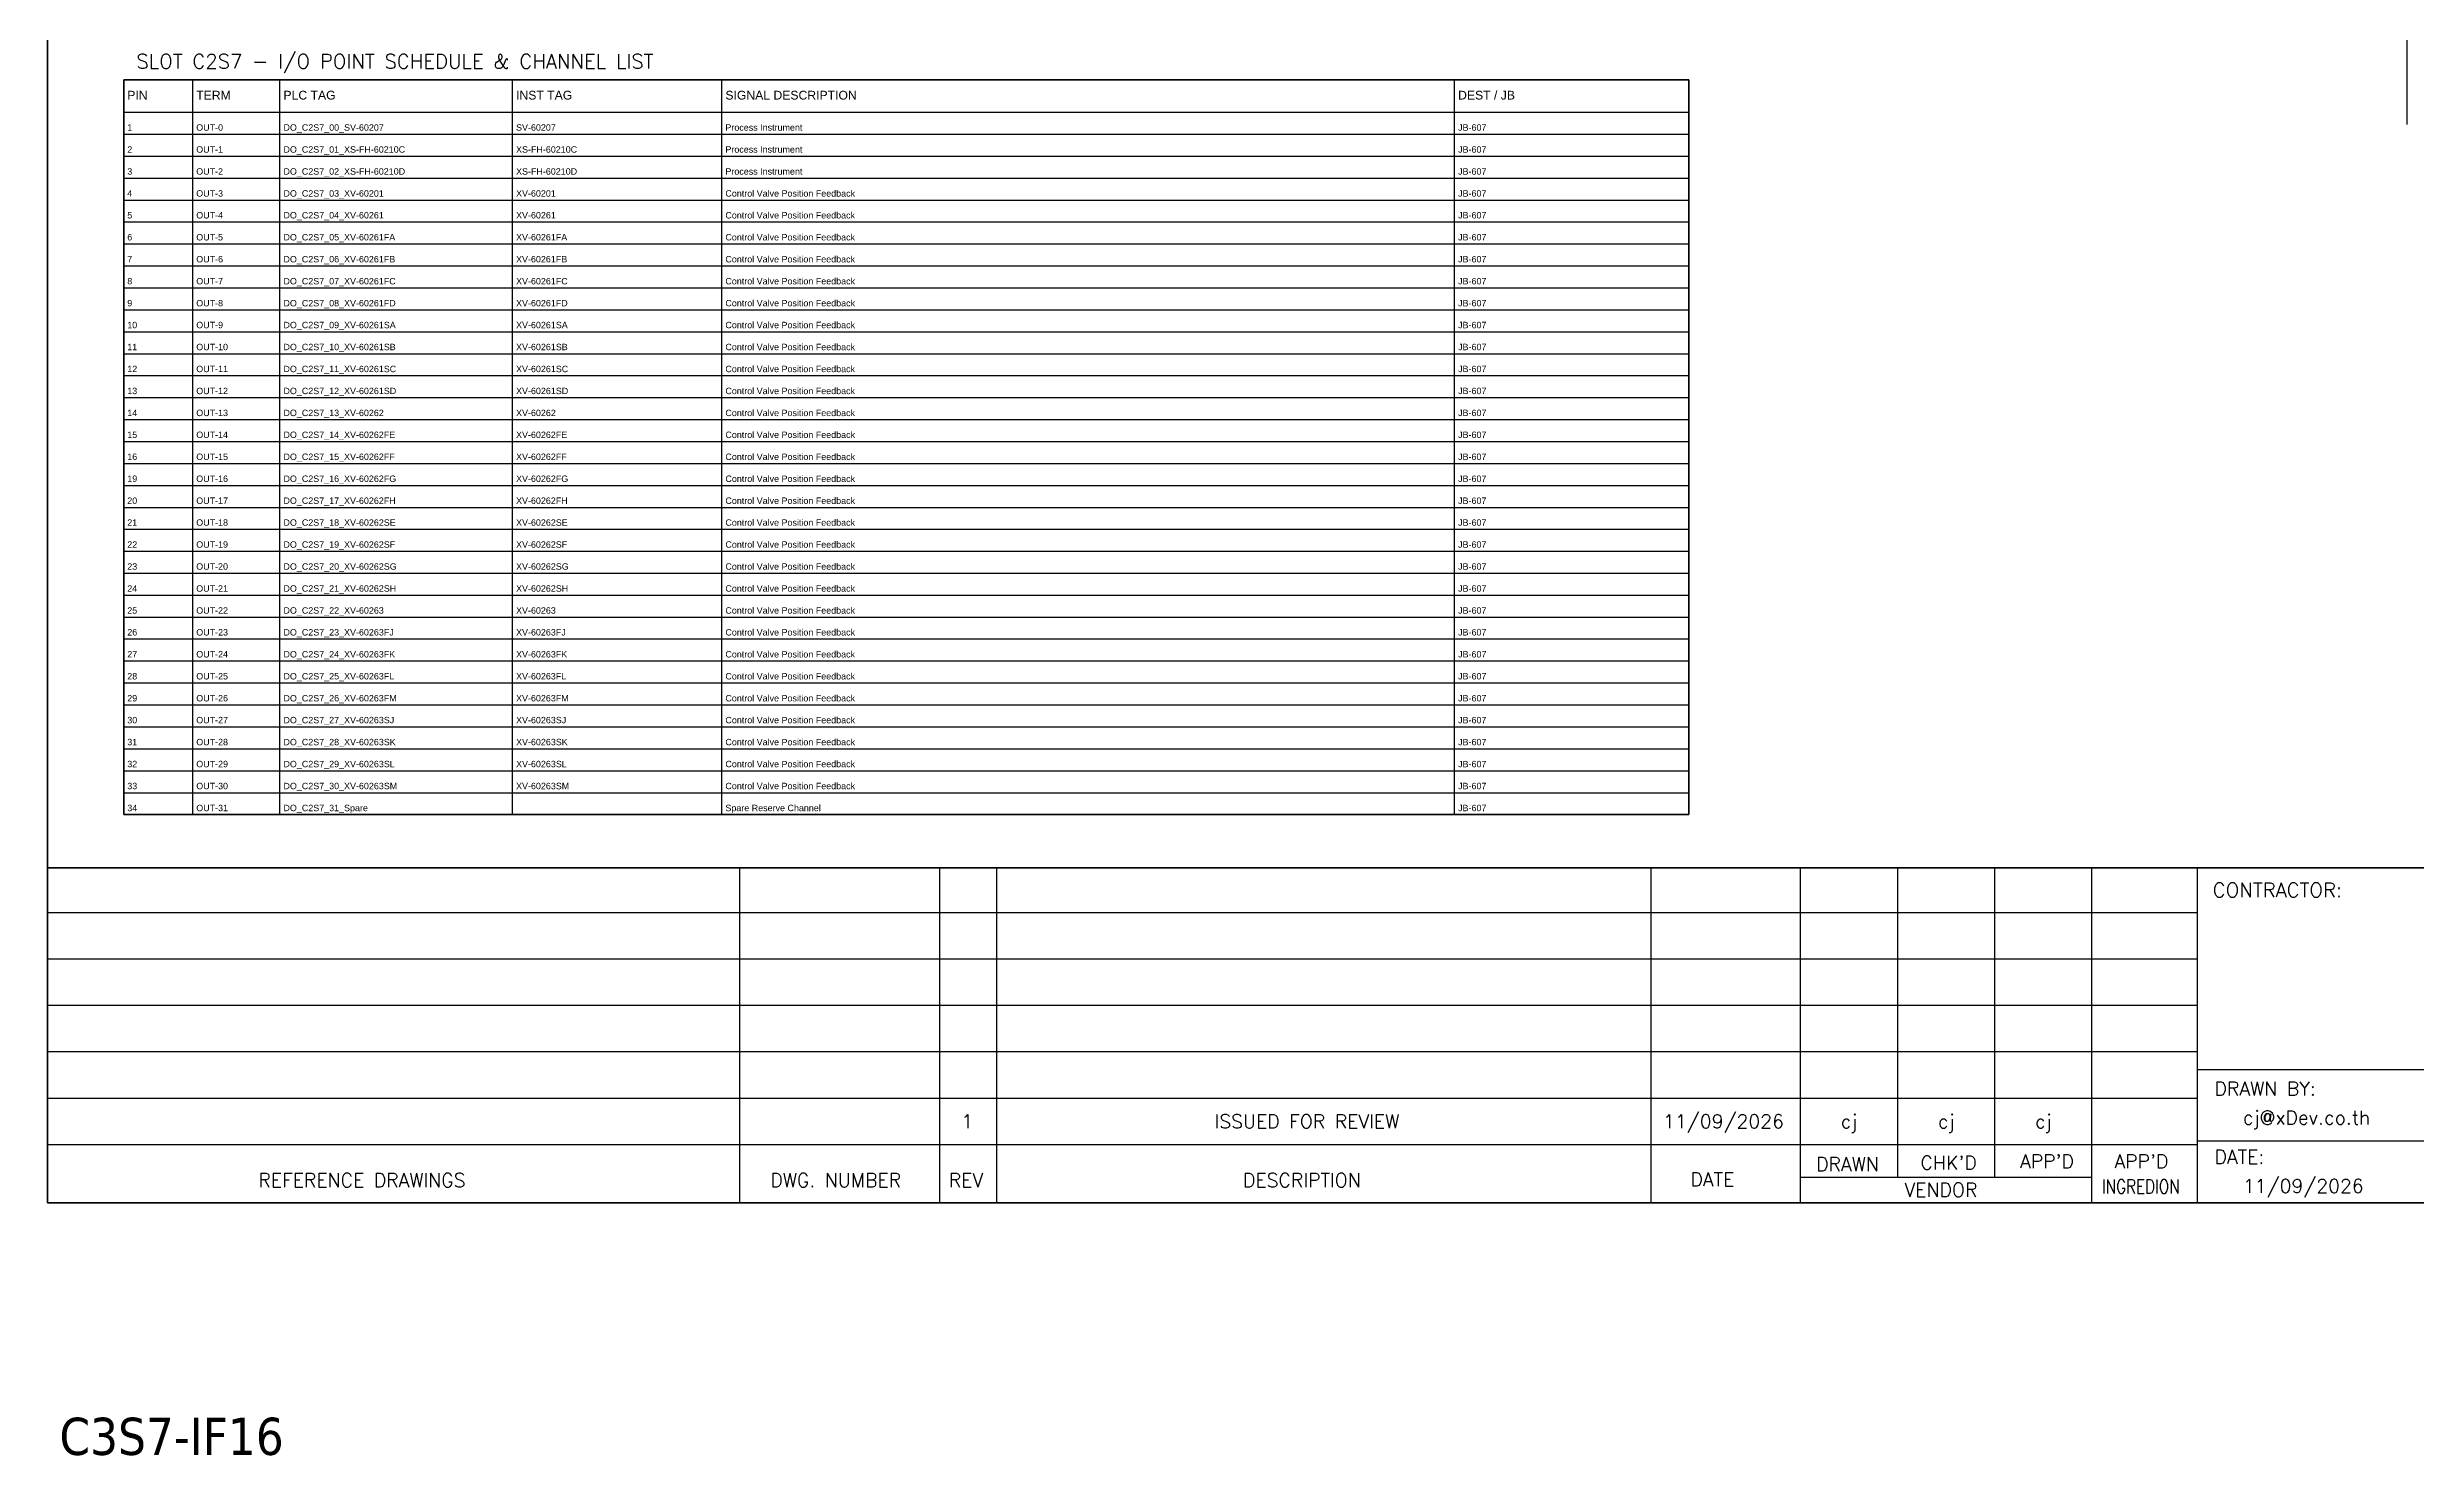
# Model space of a CAD drawing. Header units: millimetres. Extents: x 0 to 62600, y 0 to 14837.
# Drawn here: x 29353 to 31390, y 8795 to 10006 of the extents above; entities that cross this region are included whole.
import ezdxf
from ezdxf.enums import TextEntityAlignment as Align

# ---------------------------------------------------------------- set-up
doc = ezdxf.new("R2010")
doc.units = ezdxf.units.MM
for name, color, linetype in [('GT_1', 9, 'Continuous'), ('HELPPOINT', 7, 'Continuous'), ('MEMBER', 7, 'Continuous')]:
    doc.layers.add(name, color=color, linetype=linetype)
doc.layers.add('IE-WIRE', color=7, linetype='Continuous', lineweight=25)
doc.styles.add('ROMANS', font='romans.shx', dxfattribs={"width": 0.85, "height": 25})
doc.styles.get("Standard").update_dxf_attribs({"font": 'arial.ttf'})
doc.styles.add('Tahoma', font='')
doc.styles.get('Tahoma').set_extended_font_data('Tahoma')

msp = doc.modelspace()

# ---------------------------------------------------------------- linework, layer by layer
at = {"color": 7}
for p, q in [((29478.1, 9346.4), (29478.1, 9978.5)), ((29553.1, 9346.4), (29553.1, 9978.5)), ((29753.1, 9346.4), (29753.1, 9978.5)), ((29933.1, 9346.4), (29933.1, 9978.5)), ((30563.1, 9346.4), (30563.1, 9978.5)), ((29418.8, 9950.5), (30764.6, 9950.5))]:
    msp.add_line(p, q, dxfattribs=at)
at = {"color": 8}
for p, q in [((29418.8, 9931.7), (30764.6, 9931.7)), ((29418.8, 9912.8), (30764.6, 9912.8)), ((29418.8, 9893.9), (30764.6, 9893.9)), ((29418.8, 9875), (30764.6, 9875)), ((29418.8, 9856.2), (30764.6, 9856.2)), ((29418.8, 9837.3), (30764.6, 9837.3)), ((29418.8, 9818.4), (30764.6, 9818.4)), ((29418.8, 9799.5), (30764.6, 9799.5)), ((29418.8, 9780.6), (30764.6, 9780.6)), ((29418.8, 9761.8), (30764.6, 9761.8)), ((29418.8, 9742.9), (30764.6, 9742.9)), ((29418.8, 9724), (30764.6, 9724)), ((29418.8, 9705.1), (30764.6, 9705.1)), ((29418.8, 9686.2), (30764.6, 9686.2)), ((29418.8, 9667.4), (30764.6, 9667.4)), ((29418.8, 9648.5), (30764.6, 9648.5)), ((29418.8, 9629.6), (30764.6, 9629.6)), ((29418.8, 9610.7), (30764.6, 9610.7)), ((29418.8, 9591.9), (30764.6, 9591.9)), ((29418.8, 9573), (30764.6, 9573)), ((29418.8, 9554.1), (30764.6, 9554.1)), ((29418.8, 9535.2), (30764.6, 9535.2)), ((29418.8, 9516.3), (30764.6, 9516.3)), ((29418.8, 9497.5), (30764.6, 9497.5)), ((29418.8, 9478.6), (30764.6, 9478.6)), ((29418.8, 9459.7), (30764.6, 9459.7)), ((29418.8, 9440.8), (30764.6, 9440.8)), ((29418.8, 9422), (30764.6, 9422)), ((29418.8, 9403.1), (30764.6, 9403.1)), ((29418.8, 9384.2), (30764.6, 9384.2)), ((29418.8, 9365.3), (30764.6, 9365.3))]:
    msp.add_line(p, q, dxfattribs=at)
msp.add_lwpolyline([(29418.8, 9978.5), (30764.6, 9978.5), (30764.6, 9346.4), (29418.8, 9346.4)], close=True)
at = {"color": 7}
msp.add_lwpolyline([(29418.8, 9346.4), (30764.6, 9346.4), (30764.6, 9978.5), (29418.8, 9978.5), (29418.8, 9346.4)], dxfattribs=at)
at = {"layer": 'GT_1', "color": 4}
for p, q in [((29948.5, 9012.6), (29948.5, 9300.8)), ((30120.4, 9012.6), (30120.4, 9300.8)), ((30169.6, 9012.6), (30169.6, 9300.8)), ((30732.2, 9012.6), (30732.2, 9300.8)), ((30860.5, 9012.6), (30860.5, 9300.8)), ((30944.1, 9034.4), (30944.1, 9300.8)), ((31027.6, 9034.5), (31027.6, 9300.8)), ((31110.9, 9012.6), (31110.9, 9300.8)), ((31201.9, 9012.6), (31201.9, 9300.8)), ((31201.9, 9262), (29353.1, 9262)), ((31201.9, 9222.2), (29353.1, 9222.2)), ((31201.9, 9182.2), (29353.1, 9182.2)), ((31201.9, 9142.3), (29353.1, 9142.3)), ((31988.9, 9127), (31201.9, 9127)), ((31201.9, 9102.4), (29353.1, 9102.4)), ((31988.9, 9065.5), (31201.9, 9065.5)), ((31201.8, 9062.5), (29353.1, 9062.5)), ((31110.9, 9034.4), (30860.5, 9034.4))]:
    msp.add_line(p, q, dxfattribs=at)
at = {"layer": 'HELPPOINT', "color": 4, "lineweight": 35}
for p, q in [((29353.1, 9012.6), (29353.1, 11716.9)), ((29353.1, 9012.6), (29353.1, 11716.9)), ((33246.4, 9012.6), (29353.1, 9012.6)), ((33246.4, 9012.6), (29353.1, 9012.6))]:
    msp.add_line(p, q, dxfattribs=at)
at = {"layer": 'IE-WIRE', "color": 4, "ltscale": 25.4}
msp.add_line((31381.9, 11419.5), (31381.9, 9939.9), dxfattribs=at)
at = {"layer": 'MEMBER', "color": 4, "lineweight": 35}
msp.add_line((29353.1, 9300.8), (33246.4, 9300.8), dxfattribs=at)
msp.add_line((29353.1, 9300.8), (33246.4, 9300.8), dxfattribs=at)

# ---------------------------------------------------------------- texts
at = {"color": 3}
for s, p in [('PIN', (29421.8, 9961.5)), ('TERM', (29481.1, 9961.5)), ('PLC TAG', (29556.1, 9961.5)), ('INST TAG', (29756.1, 9961.5)), ('SIGNAL DESCRIPTION', (29936.1, 9961.5)), ('DEST / JB', (30566.1, 9961.5))]:
    msp.add_text(s, height=7.5, dxfattribs=at).set_placement(p)
at = {"color": 7}
for s, p in [('2', (29421.8, 9915.8)), ('1', (29421.8, 9934.7)), ('OUT-0', (29481.1, 9934.7)), ('OUT-1', (29481.1, 9915.8)), ('DO_C2S7_00_SV-60207', (29556.1, 9934.7)), ('DO_C2S7_01_XS-FH-60210C', (29556.1, 9915.8)), ('XS-FH-60210C', (29756.1, 9915.8)), ('SV-60207', (29756.1, 9934.7)), ('Process Instrument', (29936.1, 9934.7)), ('Process Instrument', (29936.1, 9915.8)), ('JB-607', (30566.1, 9934.7)), ('JB-607', (30566.1, 9915.8)), ('3', (29421.8, 9896.9)), ('OUT-2', (29481.1, 9896.9)), ('DO_C2S7_02_XS-FH-60210D', (29556.1, 9896.9)), ('XS-FH-60210D', (29756.1, 9896.9)), ('Process Instrument', (29936.1, 9896.9)), ('JB-607', (30566.1, 9896.9)), ('4', (29421.8, 9878)), ('OUT-3', (29481.1, 9878)), ('DO_C2S7_03_XV-60201', (29556.1, 9878)), ('XV-60201', (29756.1, 9878)), ('Control Valve Position Feedback', (29936.1, 9878)), ('JB-607', (30566.1, 9878)), ('5', (29421.8, 9859.2)), ('OUT-4', (29481.1, 9859.2)), ('DO_C2S7_04_XV-60261', (29556.1, 9859.2)), ('XV-60261', (29756.1, 9859.2)), ('Control Valve Position Feedback', (29936.1, 9859.2)), ('JB-607', (30566.1, 9859.2)), ('6', (29421.8, 9840.3)), ('OUT-5', (29481.1, 9840.3)), ('DO_C2S7_05_XV-60261FA', (29556.1, 9840.3)), ('XV-60261FA', (29756.1, 9840.3)), ('Control Valve Position Feedback', (29936.1, 9840.3)), ('JB-607', (30566.1, 9840.3)), ('7', (29421.8, 9821.4)), ('OUT-6', (29481.1, 9821.4)), ('DO_C2S7_06_XV-60261FB', (29556.1, 9821.4)), ('XV-60261FB', (29756.1, 9821.4)), ('Control Valve Position Feedback', (29936.1, 9821.4)), ('JB-607', (30566.1, 9821.4)), ('8', (29421.8, 9802.5)), ('OUT-7', (29481.1, 9802.5)), ('DO_C2S7_07_XV-60261FC', (29556.1, 9802.5)), ('XV-60261FC', (29756.1, 9802.5)), ('Control Valve Position Feedback', (29936.1, 9802.5)), ('JB-607', (30566.1, 9802.5)), ('9', (29421.8, 9783.6)), ('OUT-8', (29481.1, 9783.6)), ('DO_C2S7_08_XV-60261FD', (29556.1, 9783.6)), ('XV-60261FD', (29756.1, 9783.6)), ('Control Valve Position Feedback', (29936.1, 9783.6)), ('JB-607', (30566.1, 9783.6)), ('10', (29421.8, 9764.8)), ('OUT-9', (29481.1, 9764.8)), ('DO_C2S7_09_XV-60261SA', (29556.1, 9764.8)), ('XV-60261SA', (29756.1, 9764.8)), ('Control Valve Position Feedback', (29936.1, 9764.8)), ('JB-607', (30566.1, 9764.8)), ('11', (29421.8, 9745.9)), ('OUT-10', (29481.1, 9745.9)), ('DO_C2S7_10_XV-60261SB', (29556.1, 9745.9)), ('XV-60261SB', (29756.1, 9745.9)), ('Control Valve Position Feedback', (29936.1, 9745.9)), ('JB-607', (30566.1, 9745.9)), ('12', (29421.8, 9727)), ('OUT-11', (29481.1, 9727)), ('DO_C2S7_11_XV-60261SC', (29556.1, 9727)), ('XV-60261SC', (29756.1, 9727)), ('Control Valve Position Feedback', (29936.1, 9727)), ('JB-607', (30566.1, 9727)), ('13', (29421.8, 9708.1)), ('OUT-12', (29481.1, 9708.1)), ('DO_C2S7_12_XV-60261SD', (29556.1, 9708.1)), ('XV-60261SD', (29756.1, 9708.1)), ('Control Valve Position Feedback', (29936.1, 9708.1)), ('JB-607', (30566.1, 9708.1)), ('14', (29421.8, 9689.2)), ('OUT-13', (29481.1, 9689.2)), ('DO_C2S7_13_XV-60262', (29556.1, 9689.2)), ('XV-60262', (29756.1, 9689.2)), ('Control Valve Position Feedback', (29936.1, 9689.2)), ('JB-607', (30566.1, 9689.2)), ('15', (29421.8, 9670.4)), ('16', (29421.8, 9651.5)), ('OUT-14', (29481.1, 9670.4)), ('OUT-15', (29481.1, 9651.5)), ('DO_C2S7_14_XV-60262FE', (29556.1, 9670.4)), ('DO_C2S7_15_XV-60262FF', (29556.1, 9651.5)), ('XV-60262FE', (29756.1, 9670.4)), ('XV-60262FF', (29756.1, 9651.5)), ('Control Valve Position Feedback', (29936.1, 9670.4)), ('Control Valve Position Feedback', (29936.1, 9651.5)), ('JB-607', (30566.1, 9670.4)), ('JB-607', (30566.1, 9651.5)), ('19', (29421.8, 9632.6)), ('OUT-16', (29481.1, 9632.6)), ('DO_C2S7_16_XV-60262FG', (29556.1, 9632.6)), ('XV-60262FG', (29756.1, 9632.6)), ('Control Valve Position Feedback', (29936.1, 9632.6)), ('JB-607', (30566.1, 9632.6)), ('20', (29421.8, 9613.7)), ('OUT-17', (29481.1, 9613.7)), ('DO_C2S7_17_XV-60262FH', (29556.1, 9613.7)), ('XV-60262FH', (29756.1, 9613.7)), ('Control Valve Position Feedback', (29936.1, 9613.7)), ('JB-607', (30566.1, 9613.7)), ('21', (29421.8, 9594.9)), ('OUT-18', (29481.1, 9594.9)), ('DO_C2S7_18_XV-60262SE', (29556.1, 9594.9)), ('XV-60262SE', (29756.1, 9594.9)), ('Control Valve Position Feedback', (29936.1, 9594.9)), ('JB-607', (30566.1, 9594.9)), ('22', (29421.8, 9576)), ('OUT-19', (29481.1, 9576)), ('DO_C2S7_19_XV-60262SF', (29556.1, 9576)), ('XV-60262SF', (29756.1, 9576)), ('Control Valve Position Feedback', (29936.1, 9576)), ('JB-607', (30566.1, 9576)), ('23', (29421.8, 9557.1)), ('OUT-20', (29481.1, 9557.1)), ('DO_C2S7_20_XV-60262SG', (29556.1, 9557.1)), ('XV-60262SG', (29756.1, 9557.1)), ('Control Valve Position Feedback', (29936.1, 9557.1)), ('JB-607', (30566.1, 9557.1)), ('24', (29421.8, 9538.2)), ('OUT-21', (29481.1, 9538.2)), ('DO_C2S7_21_XV-60262SH', (29556.1, 9538.2)), ('XV-60262SH', (29756.1, 9538.2)), ('Control Valve Position Feedback', (29936.1, 9538.2)), ('JB-607', (30566.1, 9538.2)), ('25', (29421.8, 9519.3)), ('OUT-22', (29481.1, 9519.3)), ('DO_C2S7_22_XV-60263', (29556.1, 9519.3)), ('XV-60263', (29756.1, 9519.3)), ('Control Valve Position Feedback', (29936.1, 9519.3)), ('JB-607', (30566.1, 9519.3)), ('26', (29421.8, 9500.5)), ('OUT-23', (29481.1, 9500.5)), ('DO_C2S7_23_XV-60263FJ', (29556.1, 9500.5)), ('XV-60263FJ', (29756.1, 9500.5)), ('Control Valve Position Feedback', (29936.1, 9500.5)), ('JB-607', (30566.1, 9500.5)), ('27', (29421.8, 9481.6)), ('OUT-24', (29481.1, 9481.6)), ('DO_C2S7_24_XV-60263FK', (29556.1, 9481.6)), ('XV-60263FK', (29756.1, 9481.6)), ('Control Valve Position Feedback', (29936.1, 9481.6)), ('JB-607', (30566.1, 9481.6)), ('28', (29421.8, 9462.7)), ('OUT-25', (29481.1, 9462.7)), ('DO_C2S7_25_XV-60263FL', (29556.1, 9462.7)), ('XV-60263FL', (29756.1, 9462.7)), ('Control Valve Position Feedback', (29936.1, 9462.7)), ('JB-607', (30566.1, 9462.7)), ('29', (29421.8, 9443.8)), ('OUT-26', (29481.1, 9443.8)), ('DO_C2S7_26_XV-60263FM', (29556.1, 9443.8)), ('XV-60263FM', (29756.1, 9443.8)), ('Control Valve Position Feedback', (29936.1, 9443.8)), ('JB-607', (30566.1, 9443.8)), ('30', (29421.8, 9425)), ('OUT-27', (29481.1, 9425)), ('DO_C2S7_27_XV-60263SJ', (29556.1, 9425)), ('XV-60263SJ', (29756.1, 9425)), ('Control Valve Position Feedback', (29936.1, 9425)), ('Control Valve Position Feedback', (29936.1, 9406.1)), ('JB-607', (30566.1, 9425)), ('31', (29421.8, 9406.1)), ('32', (29421.8, 9387.2)), ('OUT-28', (29481.1, 9406.1)), ('OUT-29', (29481.1, 9387.2)), ('DO_C2S7_28_XV-60263SK', (29556.1, 9406.1)), ('DO_C2S7_29_XV-60263SL', (29556.1, 9387.2)), ('XV-60263SK', (29756.1, 9406.1)), ('XV-60263SL', (29756.1, 9387.2)), ('Control Valve Position Feedback', (29936.1, 9387.2)), ('JB-607', (30566.1, 9406.1)), ('JB-607', (30566.1, 9387.2)), ('33', (29421.8, 9368.3)), ('OUT-30', (29481.1, 9368.3)), ('DO_C2S7_30_XV-60263SM', (29556.1, 9368.3)), ('XV-60263SM', (29756.1, 9368.3)), ('Control Valve Position Feedback', (29936.1, 9368.3)), ('JB-607', (30566.1, 9368.3)), ('34', (29421.8, 9349.4)), ('OUT-31', (29481.1, 9349.4)), ('DO_C2S7_31_Spare', (29556.1, 9349.4)), ('Spare Reserve Channel', (29936.1, 9349.4)), ('JB-607', (30566.1, 9349.4))]:
    msp.add_text(s, height=5.5, dxfattribs=at).set_placement(p)
at = {"color": 2, "style": 'Tahoma'}
msp.add_text('C3S7-IF16', height=32, dxfattribs=at).set_placement((29363.5, 8795.7))
at = {"layer": 'MEMBER', "color": 4, "ltscale": 0.8, "style": 'ROMANS'}
for s, height, p in [('SLOT C2S7 - I/O POINT SCHEDULE & CHANNEL LIST', 12.35, (29429.7, 9988.2)), ('CONTRACTOR:', 12.35, (31215, 9275.4)), ('DRAWN BY:', 11.88, (31216.5, 9104.8)), ('cj@xDev.co.th', 11.875, (31240.9, 9079.9)), ('DRAWN', 11.88, (30873.9, 9039.9)), ("CHK'D", 11.88, (30963.7, 9041.1)), ("APP'D", 11.88, (31049.3, 9042.3)), ("APP'D", 11.88, (31130.5, 9042.3)), ('DATE:', 11.88, (31216.5, 9046.2)), ('REFERENCE DRAWINGS', 11.875, (29534.5, 9026.1)), ('DWG. NUMBER', 11.875, (29974.7, 9026.1)), ('REV', 11.88, (30128.2, 9026.1)), ('DESCRIPTION', 11.875, (30381.1, 9026.1)), ('DATE', 11.88, (30765.9, 9026.8)), ('VENDOR', 11.88, (30950, 9017.8)), ('11/09/2026', 11.88, (31240.9, 9021.1))]:
    msp.add_text(s, height=height, dxfattribs=at).set_placement(p)
for s, height, p in [('1', 11.9, (30144, 9082.6)), ('ISSUED FOR REVIEW', 11.875, (30436.1, 9082.6)), ('11/09/2026', 11.88, (30794.3, 9082.6)), ('cj', 11.88, (30902.2, 9082.6)), ('cj', 11.88, (30985.8, 9082.6)), ('cj', 11.88, (31069.3, 9082.6))]:
    msp.add_text(s, height=height, dxfattribs=at).set_placement(p, align=Align.MIDDLE_CENTER)
at = {"layer": 'MEMBER', "color": 4, "ltscale": 0.8, "style": 'ROMANS', "width": 0.8}
msp.add_text('INGREDION', height=11.88, dxfattribs=at).set_placement((31119.7, 9020.6))

doc.saveas('drawing.dxf')
